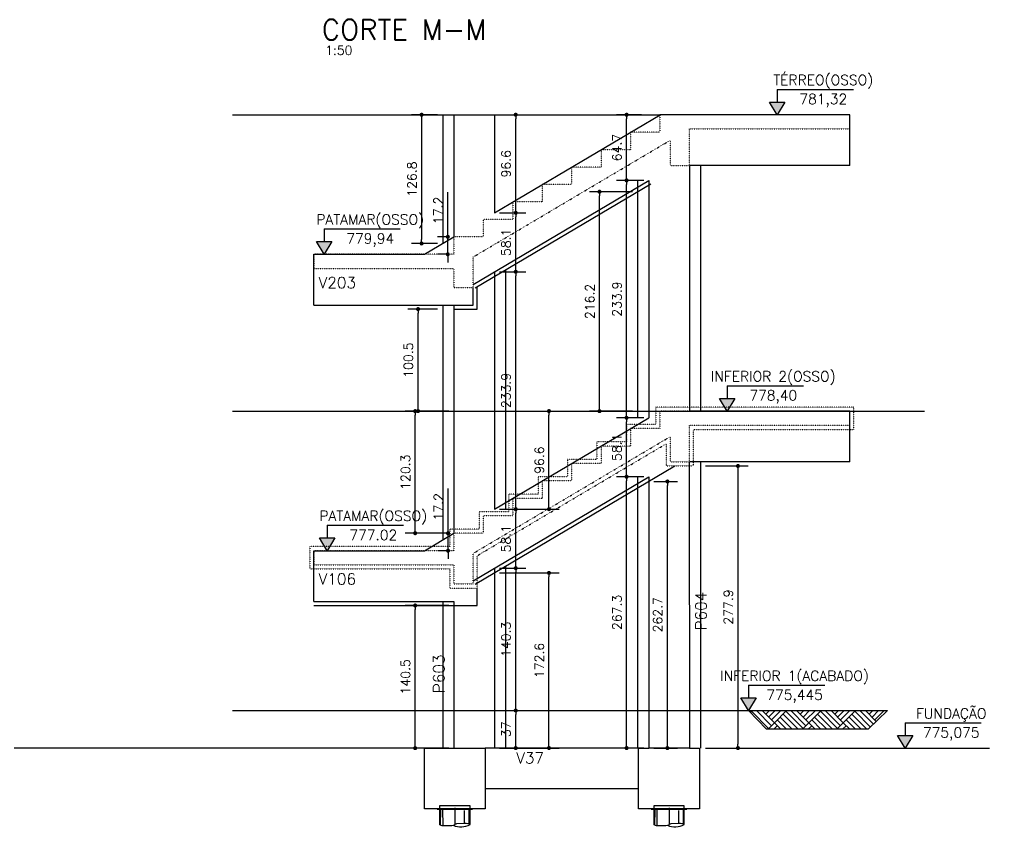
# Model space of a CAD drawing. Extents: x -856 to 20282, y 14720 to 28231.
# Drawn here: x 7751 to 8707, y 25903 to 26700 of the extents above; entities that cross this region are included whole.
import ezdxf
from ezdxf.enums import TextEntityAlignment as Align

# ---------------------------------------------------------------- set-up
doc = ezdxf.new("R2010")
doc.units = 0
doc.linetypes.add('ESTILO_TQS_0002', pattern=[0.4, 0.1, -0.3])
doc.layers.get('0').update_dxf_attribs({"linetype": 'CONTINUOUS'})
doc.layers.get('Defpoints').update_dxf_attribs({"linetype": 'CONTINUOUS'})
for name, color, linetype in [('00 - FELIPE', 2, 'CONTINUOUS'), ('COTA', 1, 'CONTINUOUS'), ('H6', 1, 'CONTINUOUS'), ('LINHA_FINA', 1, 'CONTINUOUS'), ('PENA_1', 1, 'CONTINUOUS'), ('PENA_2', 2, 'CONTINUOUS'), ('PENA_3', 3, 'CONTINUOUS'), ('T1', 2, 'CONTINUOUS'), ('T3', 4, 'CONTINUOUS'), ('TEXTO', 3, 'CONTINUOUS'), ('VIG-D', 2, 'CONTINUOUS'), ('VIGAT', 3, 'ESTILO_TQS_0002')]:
    doc.layers.add(name, color=color, linetype=linetype)
doc.styles.add('COTA', font='romans.shx')
doc.styles.get("Standard").update_dxf_attribs({"font": 'ROMANS.SHX'})
doc.styles.add('TEXTO', font='romans.shx', dxfattribs={"height": 10})
doc.styles.add('Texto1', font='romans.shx', dxfattribs={"height": 9})
doc.styles.add('Texto3', font='romans.shx', dxfattribs={"height": 20})
doc.dimstyles.new('forma', dxfattribs={"dimscale": 5, "dimtxt": 1.8, "dimasz": 0.8, "dimexe": 2, "dimexo": 1, "dimgap": 1, "dimtad": 1, "dimdec": 1, "dimzin": 9, "dimdsep": 46, "dimtxsty": 'COTA', "dimblk1": 'DOT', "dimblk2": 'DOT', "dimsah": 1, "dimcen": 0, "dimdle": 1, "dimclrd": 256, "dimclre": 256, "dimclrt": 2, "dimadec": 0, "dimazin": 0, "dimtfac": 1, "dimtdec": 0, "dimtmove": 0, "dimatfit": 3, "dimfxl": 1, "dimtolj": 1, "dimtzin": 0, "dimarcsym": 0})

# ---------------------------------------------------------------- blocks, each defined once
blk = doc.blocks.new('elevação_d')
at = {"layer": 'LINHA_FINA', "linetype": 'Continuous'}
blk.add_hatch(color=256, dxfattribs=at).paths.add_polyline_path([(0, 0), (1.5, 2.5), (-1.5, 2.5)])
at = {"layer": 'LINHA_FINA'}
for p, q in [((0, 5), (0, 2.5)), ((0, 5), (15, 5)), ((0, 0), (-1.5, 2.5)), ((-1.5, 2.5), (1.5, 2.5)), ((1.5, 2.5), (0, 0))]:
    blk.add_line(p, q, dxfattribs=at)
at = {"layer": 'TEXTO', "linetype": 'Continuous', "style": 'TEXTO'}
for p in [(9.07, 5.25), (9.07, 1.5)]:
    blk.add_attdef('XXXX.XX', text='', height=2, dxfattribs=at).set_placement(p, align=Align.BOTTOM_CENTER)
blk = doc.blocks.new('A$Cfeb4b014')
at = {"layer": 'PENA_1'}
for p, q in [((54.2, 34.3), (4.2, 34.3)), ((4.2, 34.3), (4.2, 29.1)), ((54.2, 29.1), (54.2, 34.3)), ((0, 29.3), (58.3, 29.3)), ((4.2, 29.1), (4.2, 3.7)), ((4.7, 3.5), (5.1, 28)), ((5.8, 3), (6.3, 28.4)), ((9.9, 2), (9.6, 28.2)), ((29.2, 31.4), (29.2, 3.7)), ((45.1, 5.4), (45.1, 26.7)), ((52.9, 4.3), (52.9, 28.4)), ((53.8, 3.9), (53.8, 29.6)), ((54.2, 3.7), (54.2, 29.1))]:
    blk.add_line(p, q, dxfattribs=at)
for points in [[(4.2, 3.7), (5.3, 3.2), (6.4, 2.8), (7.9, 2.4), (10.4, 2), (24, 2.1), (26.4, 2.6), (27.6, 3), (29.2, 3.7)], [(54.2, 3.7), (53.1, 4.3), (52, 4.7), (50.4, 5.1), (47.9, 5.5), (45.1, 5.4), (31.9, 4.9), (30.8, 4.5), (29.2, 3.7)]]:
    blk.add_lwpolyline(points, dxfattribs=at)
blk.add_arc((39.1, 32.1), 32.1, 246.6344, 297.9627, dxfattribs=at)
blk = doc.blocks.new('_Dot')
at = {"color": 0, "linetype": 'ByBlock', "lineweight": -2}
blk.add_line((-0.5, 0), (-1, 0), dxfattribs=at)
at = {"color": 0, "linetype": 'ByBlock', "const_width": 0.5}
blk.add_lwpolyline([(-0.25, 0, 1), (0.25, 0, 1)], format="xyb", close=True, dxfattribs=at)
blk = doc.blocks.new('*D741')
at = {"layer": 'COTA', "lineweight": -2, "transparency": 16777216}
for p, q in [((8366.41, 26248.91), (8339.55, 26248.91)), ((8349.55, 25985.59), (8349.55, 26244.91)), ((8366.41, 25981.59), (8339.55, 25981.59))]:
    blk.add_line(p, q, dxfattribs=at)
at = {"layer": 'Defpoints', "color": 0, "transparency": 16777216}
for p in [(8349.55, 26248.91), (8371.41, 26248.91), (8371.41, 25981.59)]:
    blk.add_point(p, dxfattribs=at)
at = {"layer": 'COTA', "lineweight": -2, "transparency": 16777216, "xscale": 4, "yscale": 4, "zscale": 4}
for p, rotation in [((8349.55, 26248.91), 90), ((8349.55, 25981.59), 270)]:
    blk.add_blockref('_Dot', p, dxfattribs=dict(at, rotation=rotation))
at = {"layer": 'COTA', "color": 2, "transparency": 16777216, "insert": (8340.05, 26115.25), "char_height": 9, "attachment_point": 5, "rotation": 90, "style": 'COTA'}
blk.add_mtext('\\A1;267.3 ', dxfattribs=at)
blk = doc.blocks.new('*D730')
at = {"layer": 'COTA', "lineweight": -2, "transparency": 16777216}
for p, q in [((8239.51, 26018.59), (8250.33, 26018.59)), ((8240.33, 25985.59), (8240.33, 26014.59)), ((8239.51, 25981.59), (8250.33, 25981.59))]:
    blk.add_line(p, q, dxfattribs=at)
at = {"layer": 'Defpoints', "color": 0, "transparency": 16777216}
for p in [(8234.51, 26018.59), (8240.33, 26018.59), (8234.51, 25981.59)]:
    blk.add_point(p, dxfattribs=at)
at = {"layer": 'COTA', "lineweight": -2, "transparency": 16777216, "xscale": 4, "yscale": 4, "zscale": 4}
for p, rotation in [((8240.33, 26018.59), 90), ((8240.33, 25981.59), 270)]:
    blk.add_blockref('_Dot', p, dxfattribs=dict(at, rotation=rotation))
at = {"layer": 'COTA', "color": 2, "transparency": 16777216, "insert": (8230.83, 26000.09), "char_height": 9, "attachment_point": 5, "rotation": 90, "style": 'COTA'}
blk.add_mtext('\\A1;37 ', dxfattribs=at)
blk = doc.blocks.new('*D731')
at = {"layer": 'COTA', "lineweight": -2, "transparency": 16777216}
for p, q in [((8224.39, 26158.86), (8250.33, 26158.86)), ((8240.33, 26022.59), (8240.33, 26154.86)), ((8239.51, 26018.59), (8250.33, 26018.59))]:
    blk.add_line(p, q, dxfattribs=at)
at = {"layer": 'Defpoints', "color": 0, "transparency": 16777216}
for p in [(8219.39, 26158.86), (8240.33, 26158.86), (8234.51, 26018.59)]:
    blk.add_point(p, dxfattribs=at)
at = {"layer": 'COTA', "lineweight": -2, "transparency": 16777216, "xscale": 4, "yscale": 4, "zscale": 4}
for p, rotation in [((8240.33, 26158.86), 90), ((8240.33, 26018.59), 270)]:
    blk.add_blockref('_Dot', p, dxfattribs=dict(at, rotation=rotation))
at = {"layer": 'COTA', "color": 2, "transparency": 16777216, "insert": (8230.83, 26088.72), "char_height": 9, "attachment_point": 5, "rotation": 90, "style": 'COTA'}
blk.add_mtext('\\A1;140.3 ', dxfattribs=at)
blk = doc.blocks.new('*D732')
at = {"layer": 'COTA', "lineweight": -2, "transparency": 16777216}
for p, q in [((8224.39, 26216.97), (8250.33, 26216.97)), ((8240.33, 26162.86), (8240.33, 26212.97)), ((8224.39, 26158.86), (8250.33, 26158.86))]:
    blk.add_line(p, q, dxfattribs=at)
at = {"layer": 'Defpoints', "color": 0, "transparency": 16777216}
for p in [(8219.39, 26216.97), (8240.33, 26216.97), (8219.39, 26158.86)]:
    blk.add_point(p, dxfattribs=at)
at = {"layer": 'COTA', "lineweight": -2, "transparency": 16777216, "xscale": 4, "yscale": 4, "zscale": 4}
for p, rotation in [((8240.33, 26216.97), 90), ((8240.33, 26158.86), 270)]:
    blk.add_blockref('_Dot', p, dxfattribs=dict(at, rotation=rotation))
at = {"layer": 'COTA', "color": 2, "transparency": 16777216, "insert": (8230.83, 26187.91), "char_height": 9, "attachment_point": 5, "rotation": 90, "style": 'COTA'}
blk.add_mtext('\\A1;58.1 ', dxfattribs=at)
blk = doc.blocks.new('*D733')
at = {"layer": 'COTA', "lineweight": -2, "transparency": 16777216}
for p, q in [((8224.39, 26450.86), (8250.33, 26450.86)), ((8240.33, 26220.97), (8240.33, 26446.86)), ((8224.39, 26216.97), (8250.33, 26216.97))]:
    blk.add_line(p, q, dxfattribs=at)
at = {"layer": 'Defpoints', "color": 0, "transparency": 16777216}
for p in [(8219.39, 26450.86), (8240.33, 26450.86), (8219.39, 26216.97)]:
    blk.add_point(p, dxfattribs=at)
at = {"layer": 'COTA', "lineweight": -2, "transparency": 16777216, "xscale": 4, "yscale": 4, "zscale": 4}
for p, rotation in [((8240.33, 26450.86), 90), ((8240.33, 26216.97), 270)]:
    blk.add_blockref('_Dot', p, dxfattribs=dict(at, rotation=rotation))
at = {"layer": 'COTA', "color": 2, "transparency": 16777216, "insert": (8230.83, 26333.91), "char_height": 9, "attachment_point": 5, "rotation": 90, "style": 'COTA'}
blk.add_mtext('\\A1;233.9 ', dxfattribs=at)
blk = doc.blocks.new('*D734')
at = {"layer": 'COTA', "lineweight": -2, "transparency": 16777216}
for p, q in [((8224.39, 26508.97), (8250.33, 26508.97)), ((8240.33, 26454.86), (8240.33, 26504.97)), ((8224.39, 26450.86), (8250.33, 26450.86))]:
    blk.add_line(p, q, dxfattribs=at)
at = {"layer": 'Defpoints', "color": 0, "transparency": 16777216}
for p in [(8219.39, 26508.97), (8240.33, 26508.97), (8219.39, 26450.86)]:
    blk.add_point(p, dxfattribs=at)
at = {"layer": 'COTA', "lineweight": -2, "transparency": 16777216, "xscale": 4, "yscale": 4, "zscale": 4}
for p, rotation in [((8240.33, 26508.97), 90), ((8240.33, 26450.86), 270)]:
    blk.add_blockref('_Dot', p, dxfattribs=dict(at, rotation=rotation))
at = {"layer": 'COTA', "color": 2, "transparency": 16777216, "insert": (8230.83, 26479.91), "char_height": 9, "attachment_point": 5, "rotation": 90, "style": 'COTA'}
blk.add_mtext('\\A1;58.1 ', dxfattribs=at)
blk = doc.blocks.new('*D735')
at = {"layer": 'COTA', "lineweight": -2, "transparency": 16777216}
for p, q in [((8234.73, 26605.59), (8250.33, 26605.59)), ((8240.33, 26512.97), (8240.33, 26601.59)), ((8224.39, 26508.97), (8250.33, 26508.97))]:
    blk.add_line(p, q, dxfattribs=at)
at = {"layer": 'Defpoints', "color": 0, "transparency": 16777216}
for p in [(8229.73, 26605.59), (8240.33, 26605.59), (8219.39, 26508.97)]:
    blk.add_point(p, dxfattribs=at)
at = {"layer": 'COTA', "lineweight": -2, "transparency": 16777216, "xscale": 4, "yscale": 4, "zscale": 4}
for p, rotation in [((8240.33, 26605.59), 90), ((8240.33, 26508.97), 270)]:
    blk.add_blockref('_Dot', p, dxfattribs=dict(at, rotation=rotation))
at = {"layer": 'COTA', "color": 2, "transparency": 16777216, "insert": (8230.83, 26557.28), "char_height": 9, "attachment_point": 5, "rotation": 90, "style": 'COTA'}
blk.add_mtext('\\A1;96.6 ', dxfattribs=at)
blk = doc.blocks.new('*D736')
at = {"layer": 'COTA', "lineweight": -2, "transparency": 16777216}
for p, q in [((8366.41, 26307.03), (8339.55, 26307.03)), ((8349.55, 26252.91), (8349.55, 26303.03)), ((8366.41, 26248.91), (8339.55, 26248.91))]:
    blk.add_line(p, q, dxfattribs=at)
at = {"layer": 'Defpoints', "color": 0, "transparency": 16777216}
for p in [(8349.55, 26307.03), (8371.41, 26307.03), (8371.41, 26248.91)]:
    blk.add_point(p, dxfattribs=at)
at = {"layer": 'COTA', "lineweight": -2, "transparency": 16777216, "xscale": 4, "yscale": 4, "zscale": 4}
for p, rotation in [((8349.55, 26307.03), 90), ((8349.55, 26248.91), 270)]:
    blk.add_blockref('_Dot', p, dxfattribs=dict(at, rotation=rotation))
at = {"layer": 'COTA', "color": 2, "transparency": 16777216, "insert": (8340.05, 26277.97), "char_height": 9, "attachment_point": 5, "rotation": 90, "style": 'COTA'}
blk.add_mtext('\\A1;58.1 ', dxfattribs=at)
blk = doc.blocks.new('*D737')
at = {"layer": 'COTA', "lineweight": -2, "transparency": 16777216}
for p, q in [((8366.41, 26540.91), (8339.55, 26540.91)), ((8349.55, 26311.03), (8349.55, 26536.91)), ((8366.41, 26307.03), (8339.55, 26307.03))]:
    blk.add_line(p, q, dxfattribs=at)
at = {"layer": 'Defpoints', "color": 0, "transparency": 16777216}
for p in [(8349.55, 26540.91), (8371.41, 26540.91), (8371.41, 26307.03)]:
    blk.add_point(p, dxfattribs=at)
at = {"layer": 'COTA', "lineweight": -2, "transparency": 16777216, "xscale": 4, "yscale": 4, "zscale": 4}
for p, rotation in [((8349.55, 26540.91), 90), ((8349.55, 26307.03), 270)]:
    blk.add_blockref('_Dot', p, dxfattribs=dict(at, rotation=rotation))
at = {"layer": 'COTA', "color": 2, "transparency": 16777216, "insert": (8340.05, 26423.97), "char_height": 9, "attachment_point": 5, "rotation": 90, "style": 'COTA'}
blk.add_mtext('\\A1;233.9 ', dxfattribs=at)
blk = doc.blocks.new('*D738')
at = {"layer": 'COTA', "lineweight": -2, "transparency": 16777216}
for p, q in [((8364.25, 26605.59), (8339.55, 26605.59)), ((8349.55, 26544.91), (8349.55, 26601.59)), ((8366.41, 26540.91), (8339.55, 26540.91))]:
    blk.add_line(p, q, dxfattribs=at)
at = {"layer": 'Defpoints', "color": 0, "transparency": 16777216}
for p in [(8349.55, 26605.59), (8369.25, 26605.59), (8371.41, 26540.91)]:
    blk.add_point(p, dxfattribs=at)
at = {"layer": 'COTA', "lineweight": -2, "transparency": 16777216, "xscale": 4, "yscale": 4, "zscale": 4}
for p, rotation in [((8349.55, 26605.59), 90), ((8349.55, 26540.91), 270)]:
    blk.add_blockref('_Dot', p, dxfattribs=dict(at, rotation=rotation))
at = {"layer": 'COTA', "color": 2, "transparency": 16777216, "insert": (8340.05, 26573.25), "char_height": 9, "attachment_point": 5, "rotation": 90, "style": 'COTA'}
blk.add_mtext('\\A1;64.7 ', dxfattribs=at)
blk = doc.blocks.new('*D739')
at = {"layer": 'COTA', "lineweight": -2, "transparency": 16777216}
for p, q in [((8173.68, 26197.27), (8173.68, 26237.42)), ((8174.39, 26193.27), (8163.68, 26193.27)), ((8173.68, 26176.09), (8173.68, 26193.27)), ((8174.39, 26176.09), (8163.68, 26176.09)), ((8173.68, 26172.09), (8173.68, 26168.09))]:
    blk.add_line(p, q, dxfattribs=at)
at = {"layer": 'Defpoints', "color": 0, "transparency": 16777216}
for p in [(8173.68, 26193.27), (8179.39, 26193.27), (8179.39, 26176.09)]:
    blk.add_point(p, dxfattribs=at)
at = {"layer": 'COTA', "lineweight": -2, "transparency": 16777216, "xscale": 4, "yscale": 4, "zscale": 4}
for p, rotation in [((8173.68, 26193.27), 270), ((8173.68, 26176.09), 90)]:
    blk.add_blockref('_Dot', p, dxfattribs=dict(at, rotation=rotation))
at = {"layer": 'COTA', "color": 2, "transparency": 16777216, "insert": (8164.18, 26219.35), "char_height": 9, "attachment_point": 5, "rotation": 90, "style": 'COTA'}
blk.add_mtext('\\A1;17.2 ', dxfattribs=at)
blk = doc.blocks.new('*D740')
at = {"layer": 'COTA', "lineweight": -2, "transparency": 16777216}
for p, q in [((8173.44, 26489.27), (8173.44, 26529.42)), ((8174.39, 26485.27), (8163.44, 26485.27)), ((8173.44, 26468.09), (8173.44, 26485.27)), ((8174.39, 26468.09), (8163.44, 26468.09)), ((8173.44, 26464.09), (8173.44, 26460.09))]:
    blk.add_line(p, q, dxfattribs=at)
at = {"layer": 'Defpoints', "color": 0, "transparency": 16777216}
for p in [(8173.44, 26485.27), (8179.39, 26485.27), (8179.39, 26468.09)]:
    blk.add_point(p, dxfattribs=at)
at = {"layer": 'COTA', "lineweight": -2, "transparency": 16777216, "xscale": 4, "yscale": 4, "zscale": 4}
for p, rotation in [((8173.44, 26485.27), 270), ((8173.44, 26468.09), 90)]:
    blk.add_blockref('_Dot', p, dxfattribs=dict(at, rotation=rotation))
at = {"layer": 'COTA', "color": 2, "transparency": 16777216, "insert": (8163.94, 26511.35), "char_height": 9, "attachment_point": 5, "rotation": 90, "style": 'COTA'}
blk.add_mtext('\\A1;17.2 ', dxfattribs=at)
blk = doc.blocks.new('*D751')
at = {"layer": '00 - FELIPE', "lineweight": -2, "transparency": 16777216}
for p, q in [((8174.39, 26122.09), (8131.28, 26122.09)), ((8141.28, 25985.59), (8141.28, 26118.09)), ((8174.39, 25981.59), (8131.28, 25981.59))]:
    blk.add_line(p, q, dxfattribs=at)
at = {"layer": 'Defpoints', "color": 0, "transparency": 16777216}
for p in [(8141.28, 26122.09), (8179.39, 26122.09), (8179.39, 25981.59)]:
    blk.add_point(p, dxfattribs=at)
at = {"layer": '00 - FELIPE', "lineweight": -2, "transparency": 16777216, "xscale": 4, "yscale": 4, "zscale": 4}
for p, rotation in [((8141.28, 26122.09), 90), ((8141.28, 25981.59), 270)]:
    blk.add_blockref('_Dot', p, dxfattribs=dict(at, rotation=rotation))
at = {"layer": '00 - FELIPE', "color": 2, "transparency": 16777216, "insert": (8131.78, 26051.84), "char_height": 9, "attachment_point": 5, "rotation": 90, "style": 'COTA'}
blk.add_mtext('\\A1;140.5 ', dxfattribs=at)
blk = doc.blocks.new('*D752')
at = {"layer": '00 - FELIPE', "lineweight": -2, "transparency": 16777216}
for p, q in [((8174.39, 26313.59), (8131.28, 26313.59)), ((8141.28, 26197.27), (8141.28, 26309.59)), ((8174.39, 26193.27), (8131.28, 26193.27))]:
    blk.add_line(p, q, dxfattribs=at)
at = {"layer": 'Defpoints', "color": 0, "transparency": 16777216}
for p in [(8141.28, 26313.59), (8179.39, 26313.59), (8179.39, 26193.27)]:
    blk.add_point(p, dxfattribs=at)
at = {"layer": '00 - FELIPE', "lineweight": -2, "transparency": 16777216, "xscale": 4, "yscale": 4, "zscale": 4}
for p, rotation in [((8141.28, 26313.59), 90), ((8141.28, 26193.27), 270)]:
    blk.add_blockref('_Dot', p, dxfattribs=dict(at, rotation=rotation))
at = {"layer": '00 - FELIPE', "color": 2, "transparency": 16777216, "insert": (8131.78, 26253.43), "char_height": 9, "attachment_point": 5, "rotation": 90, "style": 'COTA'}
blk.add_mtext('\\A1;120.3 ', dxfattribs=at)
blk = doc.blocks.new('*D753')
at = {"layer": '00 - FELIPE', "lineweight": -2, "transparency": 16777216}
for p, q in [((8224.39, 26154.21), (8283.09, 26154.21)), ((8273.09, 25985.59), (8273.09, 26150.21)), ((8224.39, 25981.59), (8283.09, 25981.59))]:
    blk.add_line(p, q, dxfattribs=at)
at = {"layer": 'Defpoints', "color": 0, "transparency": 16777216}
for p in [(8219.39, 26154.21), (8273.09, 26154.21), (8219.39, 25981.59)]:
    blk.add_point(p, dxfattribs=at)
at = {"layer": '00 - FELIPE', "lineweight": -2, "transparency": 16777216, "xscale": 4, "yscale": 4, "zscale": 4}
for p, rotation in [((8273.09, 26154.21), 90), ((8273.09, 25981.59), 270)]:
    blk.add_blockref('_Dot', p, dxfattribs=dict(at, rotation=rotation))
at = {"layer": '00 - FELIPE', "color": 2, "transparency": 16777216, "insert": (8263.59, 26067.9), "char_height": 9, "attachment_point": 5, "rotation": 90, "style": 'COTA'}
blk.add_mtext('\\A1;172.6 ', dxfattribs=at)
blk = doc.blocks.new('*D754')
at = {"layer": '00 - FELIPE', "lineweight": -2, "transparency": 16777216}
for p, q in [((8224.39, 26313.59), (8283.09, 26313.59)), ((8273.09, 26220.97), (8273.09, 26309.59)), ((8224.39, 26216.97), (8283.09, 26216.97))]:
    blk.add_line(p, q, dxfattribs=at)
at = {"layer": 'Defpoints', "color": 0, "transparency": 16777216}
for p in [(8219.39, 26313.59), (8273.09, 26313.59), (8219.39, 26216.97)]:
    blk.add_point(p, dxfattribs=at)
at = {"layer": '00 - FELIPE', "lineweight": -2, "transparency": 16777216, "xscale": 4, "yscale": 4, "zscale": 4}
for p, rotation in [((8273.09, 26313.59), 90), ((8273.09, 26216.97), 270)]:
    blk.add_blockref('_Dot', p, dxfattribs=dict(at, rotation=rotation))
at = {"layer": '00 - FELIPE', "color": 2, "transparency": 16777216, "insert": (8263.59, 26265.28), "char_height": 9, "attachment_point": 5, "rotation": 90, "style": 'COTA'}
blk.add_mtext('\\A1;96.6 ', dxfattribs=at)
blk = doc.blocks.new('*D755')
at = {"layer": '00 - FELIPE', "lineweight": -2, "transparency": 16777216}
for p, q in [((8376.41, 26244.27), (8399.73, 26244.27)), ((8389.73, 25985.59), (8389.73, 26240.27)), ((8376.41, 25981.59), (8399.73, 25981.59))]:
    blk.add_line(p, q, dxfattribs=at)
at = {"layer": 'Defpoints', "color": 0, "transparency": 16777216}
for p in [(8371.41, 26244.27), (8389.73, 26244.27), (8371.41, 25981.59)]:
    blk.add_point(p, dxfattribs=at)
at = {"layer": '00 - FELIPE', "lineweight": -2, "transparency": 16777216, "xscale": 4, "yscale": 4, "zscale": 4}
for p, rotation in [((8389.73, 26244.27), 90), ((8389.73, 25981.59), 270)]:
    blk.add_blockref('_Dot', p, dxfattribs=dict(at, rotation=rotation))
at = {"layer": '00 - FELIPE', "color": 2, "transparency": 16777216, "insert": (8380.23, 26112.93), "char_height": 9, "attachment_point": 5, "rotation": 90, "style": 'COTA'}
blk.add_mtext('\\A1;262.7 ', dxfattribs=at)
blk = doc.blocks.new('*D756')
at = {"layer": '00 - FELIPE', "lineweight": -2, "transparency": 16777216}
for p, q in [((8427.31, 26259.55), (8469.23, 26259.55)), ((8459.23, 26255.55), (8459.23, 25985.6)), ((8427.41, 25981.6), (8469.23, 25981.6))]:
    blk.add_line(p, q, dxfattribs=at)
at = {"layer": 'Defpoints', "color": 0, "transparency": 16777216}
for p in [(8422.31, 26259.55), (8422.41, 25981.6), (8459.23, 25981.6)]:
    blk.add_point(p, dxfattribs=at)
at = {"layer": '00 - FELIPE', "lineweight": -2, "transparency": 16777216, "xscale": 4, "yscale": 4, "zscale": 4}
for p, rotation in [((8459.23, 26259.55), 90), ((8459.23, 25981.6), 270)]:
    blk.add_blockref('_Dot', p, dxfattribs=dict(at, rotation=rotation))
at = {"layer": '00 - FELIPE', "color": 2, "transparency": 16777216, "insert": (8449.73, 26120.57), "char_height": 9, "attachment_point": 5, "rotation": 90, "style": 'COTA'}
blk.add_mtext('\\A1;277.9 ', dxfattribs=at)
blk = doc.blocks.new('*D843')
at = {"layer": '00 - FELIPE', "lineweight": -2, "transparency": 16777216}
for p, q in [((8163.39, 26414.09), (8134.13, 26414.09)), ((8144.13, 26317.59), (8144.13, 26410.09)), ((8163.39, 26313.59), (8134.13, 26313.59))]:
    blk.add_line(p, q, dxfattribs=at)
at = {"layer": 'Defpoints', "color": 0, "transparency": 16777216}
for p in [(8144.13, 26414.09), (8168.39, 26414.09), (8168.39, 26313.59)]:
    blk.add_point(p, dxfattribs=at)
at = {"layer": '00 - FELIPE', "lineweight": -2, "transparency": 16777216, "xscale": 4, "yscale": 4, "zscale": 4}
for p, rotation in [((8144.13, 26414.09), 90), ((8144.13, 26313.59), 270)]:
    blk.add_blockref('_Dot', p, dxfattribs=dict(at, rotation=rotation))
at = {"layer": '00 - FELIPE', "color": 2, "transparency": 16777216, "insert": (8134.63, 26363.84), "char_height": 9, "attachment_point": 5, "rotation": 90, "style": 'COTA'}
blk.add_mtext('\\A1;100.5 ', dxfattribs=at)
blk = doc.blocks.new('*D844')
at = {"layer": '00 - FELIPE', "lineweight": -2, "transparency": 16777216}
for p, q in [((8163.39, 26605.59), (8137.63, 26605.59)), ((8147.63, 26601.59), (8147.63, 26482.76)), ((8163.39, 26478.76), (8137.63, 26478.76))]:
    blk.add_line(p, q, dxfattribs=at)
at = {"layer": 'Defpoints', "color": 0, "transparency": 16777216}
for p in [(8168.39, 26605.59), (8147.63, 26478.76), (8168.39, 26478.76)]:
    blk.add_point(p, dxfattribs=at)
at = {"layer": '00 - FELIPE', "lineweight": -2, "transparency": 16777216, "xscale": 4, "yscale": 4, "zscale": 4}
for p, rotation in [((8147.63, 26605.59), 90), ((8147.63, 26478.76), 270)]:
    blk.add_blockref('_Dot', p, dxfattribs=dict(at, rotation=rotation))
at = {"layer": '00 - FELIPE', "color": 2, "transparency": 16777216, "insert": (8138.13, 26542.18), "char_height": 9, "attachment_point": 5, "rotation": 90, "style": 'COTA'}
blk.add_mtext('\\A1;126.8 ', dxfattribs=at)
blk = doc.blocks.new('*D845')
at = {"layer": '00 - FELIPE', "lineweight": -2, "transparency": 16777216}
for p, q in [((8355.41, 26529.75), (8312.87, 26529.75)), ((8322.87, 26317.59), (8322.87, 26525.75)), ((8355.41, 26313.59), (8312.87, 26313.59))]:
    blk.add_line(p, q, dxfattribs=at)
at = {"layer": 'Defpoints', "color": 0, "transparency": 16777216}
for p in [(8322.87, 26529.75), (8360.41, 26529.75), (8360.41, 26313.59)]:
    blk.add_point(p, dxfattribs=at)
at = {"layer": '00 - FELIPE', "lineweight": -2, "transparency": 16777216, "xscale": 4, "yscale": 4, "zscale": 4}
for p, rotation in [((8322.87, 26529.75), 90), ((8322.87, 26313.59), 270)]:
    blk.add_blockref('_Dot', p, dxfattribs=dict(at, rotation=rotation))
at = {"layer": '00 - FELIPE', "color": 2, "transparency": 16777216, "insert": (8313.37, 26421.67), "char_height": 9, "attachment_point": 5, "rotation": 90, "style": 'COTA'}
blk.add_mtext('\\A1;216.2 ', dxfattribs=at)

msp = doc.modelspace()

# ---------------------------------------------------------------- hatches: boundary and pattern name
at = {"layer": 'H6'}
h = msp.add_hatch(dxfattribs=at)
h.set_pattern_fill('AR-PARQ1', color=256, scale=2, angle=45, style=0)
h.set_pattern_definition([(135, (4303.41, -3335.613), (-33.941125, 0), [24, -24]), (135, (4306.24, -3332.785), (-33.941125, 0), [24, -24]), (135, (4309.067, -3329.956), (-33.941125, 0), [24, -24]), (135, (4311.896, -3327.128), (-33.941125, 0), [24, -24]), (135, (4314.724, -3324.3), (-33.941125, 0), [24, -24]), (135, (4317.553, -3321.47), (-33.941125, 0), [24, -24]), (135, (4320.38, -3318.643), (-33.941125, 0), [24, -24]), (45, (4286.44, -3318.643), (33.941125, 0), [24, -24]), (45, (4283.612, -3315.814), (33.941125, 0), [24, -24]), (45, (4280.783, -3312.986), (33.941125, 0), [24, -24]), (45, (4277.955, -3310.157), (33.941125, 0), [24, -24]), (45, (4275.126, -3307.33), (33.941125, 0), [24, -24]), (45, (4272.298, -3304.5), (33.941125, 0), [24, -24]), (45, (4269.47, -3301.672), (33.941125, 0), [24, -24])])
h.paths.add_polyline_path([(8469.71, 26018.59), (8606.51, 26018.59), (8587.59, 26000.21), (8487.26, 26000.21)])

# ---------------------------------------------------------------- linework, layer by layer
at = {"layer": '00 - FELIPE'}
for p, q in [((8202.39, 26414.09), (8202.39, 26436.14)), ((8198.39, 26418.09), (8198.39, 26435.27)), ((8179.39, 26418.09), (8198.39, 26418.09)), ((8179.39, 26414.09), (8202.39, 26414.09)), ((8202.39, 26122.09), (8202.39, 26139.27)), ((8150.39, 25981.59), (5031.88, 25981.59)), ((8411.41, 25981.59), (8371.41, 25981.59))]:
    msp.add_line(p, q, dxfattribs=at)
at = {"layer": 'PENA_1'}
for p, q in [((7961.22, 26605.59), (8382.39, 26605.53)), ((7961.22, 26313.59), (8643.01, 26313.59)), ((7961.22, 26018.59), (8600.58, 26018.59)), ((8466.39, 25981.59), (8707.15, 25981.59))]:
    msp.add_line(p, q, dxfattribs=at)
msp.add_lwpolyline([(8469.71, 26018.59), (8606.51, 26018.59), (8587.59, 26000.21), (8487.26, 26000.21)], close=True, dxfattribs=at)
at = {"layer": 'PENA_2'}
for points in [[(8200.39, 25981.59), (8210.39, 25981.59), (8210.39, 25921.59), (8150.39, 25921.59), (8150.39, 25981.59), (8200.39, 25981.59)], [(8411.41, 25981.59), (8421.41, 25981.59), (8421.41, 25921.59), (8361.41, 25921.59), (8361.41, 25981.59), (8371.41, 25981.59)]]:
    msp.add_lwpolyline(points, dxfattribs=at)
at = {"layer": 'PENA_3'}
for p, q in [((8168.39, 26605.59), (8168.39, 26478.76)), ((8179.39, 26605.59), (8179.39, 26485.27)), ((8219.39, 26605.59), (8219.39, 26508.97)), ((8219.39, 26508.97), (8382.49, 26605.59)), ((8569.4, 26605.59), (8382.39, 26605.53)), ((8569.4, 26555.59), (8569.4, 26605.59)), ((8569.4, 26555.59), (8411.39, 26555.54)), ((8411.41, 26555.59), (8411.41, 26313.59)), ((8422.41, 26555.59), (8422.41, 26313.59)), ((8198.39, 26438.41), (8371.41, 26540.91)), ((8360.41, 26540.91), (8360.41, 26307.03)), ((8371.41, 26540.91), (8371.41, 26307.03)), ((8200.43, 26434.97), (8373.45, 26537.47)), ((8150.39, 26468.09), (8179.39, 26485.27)), ((8041.37, 26418.09), (8041.37, 26468.09)), ((8041.37, 26468.09), (8150.39, 26468.09)), ((8219.39, 26450.86), (8219.39, 26216.97)), ((8230.39, 26452.72), (8230.39, 26216.97)), ((8041.37, 26418.09), (8179.39, 26418.09)), ((8168.39, 26418.09), (8168.39, 26186.76)), ((8179.39, 26418.09), (8179.39, 26193.27)), ((8569.4, 26313.59), (8411.41, 26313.59)), ((8569.4, 26263.59), (8569.4, 26313.59)), ((8219.39, 26216.97), (8371.41, 26307.03)), ((8200.43, 26142.97), (8397.19, 26259.54)), ((8411.3, 26263.54), (8411.41, 25981.59)), ((8569.4, 26263.59), (8411.39, 26263.54)), ((8422.3, 26263.54), (8422.41, 25981.6)), ((8198.39, 26146.41), (8371.41, 26248.91)), ((8360.41, 26248.91), (8360.41, 25981.59)), ((8371.41, 26248.91), (8371.41, 25981.59)), ((8150.39, 26176.09), (8179.39, 26193.27)), ((8041.37, 26126.09), (8041.37, 26176.09)), ((8041.37, 26176.09), (8150.39, 26176.09)), ((8219.39, 26158.86), (8219.39, 25981.59)), ((8230.39, 26160.72), (8230.39, 25981.59)), ((8041.37, 26126.09), (8179.39, 26126.09)), ((8041.37, 26122.09), (8202.39, 26122.09)), ((8168.39, 26126.09), (8168.39, 25981.59)), ((8179.39, 26126.09), (8179.39, 25981.59)), ((8361.41, 25981.59), (8210.39, 25981.59)), ((8361.41, 25941.59), (8210.39, 25941.59))]:
    msp.add_line(p, q, dxfattribs=at)
at = {"layer": 'VIGAT'}
for points in [[(8179.3, 26454.09), (8179.39, 26454.15), (8179.39, 26435.27), (8198.39, 26435.27), (8198.39, 26465.4), (8392.39, 26580.33), (8392.39, 26555.54), (8411.39, 26555.54), (8411.4, 26591.59), (8569.4, 26591.59), (8569.4, 26605.59), (8382.39, 26605.53), (8382.39, 26588.35), (8353.39, 26588.35), (8353.39, 26571.17), (8324.39, 26571.17), (8324.39, 26553.99), (8295.39, 26553.99), (8295.39, 26536.81), (8266.39, 26536.81), (8266.39, 26519.63), (8237.39, 26519.63), (8237.39, 26502.45), (8208.39, 26502.45), (8208.39, 26485.27), (8179.39, 26485.27), (8179.39, 26468.09), (8041.37, 26468.09), (8041.37, 26454.09)], [(8175.39, 26158.09), (8175.39, 26139.27), (8202.39, 26139.27), (8202.39, 26171.12), (8388.39, 26281.31), (8388.39, 26259.54), (8415.39, 26259.54), (8415.4, 26295.59), (8573.4, 26295.59), (8573.4, 26317.6), (8378.39, 26317.53), (8378.39, 26300.35), (8349.39, 26300.35), (8349.39, 26283.17), (8320.39, 26283.17), (8320.39, 26265.99), (8291.39, 26265.99), (8291.39, 26248.81), (8262.39, 26248.81), (8262.39, 26231.63), (8233.39, 26231.63), (8233.39, 26214.45), (8204.39, 26214.45), (8204.39, 26197.27), (8175.39, 26197.27), (8175.39, 26180.09), (8037.37, 26180.09), (8037.37, 26158.09)], [(8179.3, 26162.09), (8179.39, 26162.15), (8179.39, 26143.27), (8198.39, 26143.27), (8198.39, 26173.4), (8392.39, 26288.33), (8392.39, 26263.54), (8411.39, 26263.54), (8411.4, 26299.59), (8569.4, 26299.59), (8569.4, 26313.59), (8382.39, 26313.53), (8382.39, 26296.35), (8353.39, 26296.35), (8353.39, 26279.17), (8324.39, 26279.17), (8324.39, 26261.99), (8295.39, 26261.99), (8295.39, 26244.81), (8266.39, 26244.81), (8266.39, 26227.63), (8237.39, 26227.63), (8237.39, 26210.45), (8208.39, 26210.45), (8208.39, 26193.27), (8179.39, 26193.27), (8179.39, 26176.09), (8041.37, 26176.09), (8041.37, 26162.09)]]:
    msp.add_lwpolyline(points, close=True, dxfattribs=at)

# ---------------------------------------------------------------- block references
at = {"layer": 'PENA_1', "xscale": 0.6, "yscale": 0.6, "zscale": 0.6}
for p in [(8162.87, 25904), (8373.89, 25904)]:
    msp.add_blockref('A$Cfeb4b014', p, dxfattribs=at)
at = {"layer": 'VIGAT'}
ref = msp.add_blockref('elevação_d', (8497.95, 26605.59), dxfattribs=dict(at, xscale=5, yscale=5, zscale=5))
ref.add_attrib('XXXX.XX', 'TÉRREO(OSSO)', dxfattribs={"layer": 'TEXTO', "linetype": 'Continuous', "height": 10, "style": 'TEXTO'}).set_placement((8543.3, 26631.84), align=Align.BOTTOM_CENTER)
ref.add_attrib('XXXX.XX', '781,32', dxfattribs={"layer": 'TEXTO', "linetype": 'Continuous', "height": 10, "style": 'TEXTO'}).set_placement((8543.3, 26613.09), align=Align.BOTTOM_CENTER)
ref = msp.add_blockref('elevação_d', (8051.66, 26468.09), dxfattribs=dict(at, xscale=5, yscale=5, zscale=5))
ref.add_attrib('XXXX.XX', 'PATAMAR(OSSO)', dxfattribs={"layer": 'TEXTO', "linetype": 'Continuous', "height": 10, "style": 'TEXTO'}).set_placement((8097.01, 26494.34), align=Align.BOTTOM_CENTER)
ref.add_attrib('XXXX.XX', '779,94', dxfattribs={"layer": 'TEXTO', "linetype": 'Continuous', "height": 10, "style": 'TEXTO'}).set_placement((8097.01, 26475.59), align=Align.BOTTOM_CENTER)
ref = msp.add_blockref('elevação_d', (8448.72, 26313.59), dxfattribs=dict(at, xscale=5, yscale=5, zscale=5))
ref.add_attrib('XXXX.XX', 'INFERIOR 2(OSSO)', dxfattribs={"layer": 'TEXTO', "linetype": 'Continuous', "height": 10, "style": 'TEXTO'}).set_placement((8494.07, 26339.84), align=Align.BOTTOM_CENTER)
ref.add_attrib('XXXX.XX', '778,40', dxfattribs={"layer": 'TEXTO', "linetype": 'Continuous', "height": 10, "style": 'TEXTO'}).set_placement((8494.07, 26321.09), align=Align.BOTTOM_CENTER)
ref = msp.add_blockref('elevação_d', (8054.66, 26176.09), dxfattribs=dict(at, xscale=5, yscale=5, zscale=5))
ref.add_attrib('XXXX.XX', 'PATAMAR(OSSO)', dxfattribs={"layer": 'TEXTO', "linetype": 'Continuous', "height": 10, "style": 'TEXTO'}).set_placement((8100.01, 26202.34), align=Align.BOTTOM_CENTER)
ref.add_attrib('XXXX.XX', '777.02', dxfattribs={"layer": 'TEXTO', "linetype": 'Continuous', "height": 10, "style": 'TEXTO'}).set_placement((8100.01, 26183.59), align=Align.BOTTOM_CENTER)
ref = msp.add_blockref('elevação_d', (8469.68, 26018.59), dxfattribs=dict(at, xscale=5, yscale=5, zscale=5))
ref.add_attrib('XXXX.XX', 'INFERIOR 1(ACABADO)', dxfattribs={"layer": 'TEXTO', "linetype": 'Continuous', "height": 10, "style": 'TEXTO'}).set_placement((8515.04, 26044.84), align=Align.BOTTOM_CENTER)
ref.add_attrib('XXXX.XX', '775,445', dxfattribs={"layer": 'TEXTO', "linetype": 'Continuous', "height": 10, "style": 'TEXTO'}).set_placement((8515.04, 26026.09), align=Align.BOTTOM_CENTER)
ref = msp.add_blockref('elevação_d', (8623.99, 25981.46), dxfattribs=dict(at, xscale=5, yscale=5, zscale=5))
ref.add_attrib('XXXX.XX', 'FUNDAÇÃO', dxfattribs={"layer": 'TEXTO', "linetype": 'Continuous', "height": 10, "style": 'TEXTO'}).set_placement((8669.35, 26007.71), align=Align.BOTTOM_CENTER)
ref.add_attrib('XXXX.XX', '775,075', dxfattribs={"layer": 'TEXTO', "linetype": 'Continuous', "height": 10, "style": 'TEXTO'}).set_placement((8669.35, 25988.96), align=Align.BOTTOM_CENTER)

# ---------------------------------------------------------------- texts
at = {"layer": 'T1', "style": 'Texto1'}
msp.add_text('1:50', height=9, dxfattribs=at).set_placement((8052.52, 26664.62))
at = {"layer": 'T3', "style": 'Texto3'}
msp.add_text('CORTE M-M', height=20, dxfattribs=at).set_placement((8049.29, 26679.53))
at = {"layer": 'VIG-D', "linetype": 'Continuous'}
for s, p in [('V203', (8046.24, 26434.66)), ('V106', (8046.24, 26142.66)), ('V37', (8240.92, 25966.41))]:
    msp.add_text(s, height=11, dxfattribs=at).set_placement(p)
for s, p in [('P604', (8428.35, 26097.43)), ('P603', (8170.17, 26035.61))]:
    msp.add_text(s, height=11, rotation=90, dxfattribs=at).set_placement(p)

# ---------------------------------------------------------------- dimensions: what is measured, and where the dimension line sits
at = {"layer": '00 - FELIPE'}
for base, p1, p2, picture, middle in [((8147.63, 26478.76), (8168.39, 26605.59), (8168.39, 26478.76), '*D844', (8138.13, 26542.18)), ((8322.87, 26529.75), (8360.41, 26313.59), (8360.41, 26529.75), '*D845', (8313.37, 26421.67)), ((8144.13, 26414.09), (8168.39, 26313.59), (8168.39, 26414.09), '*D843', (8134.63, 26363.84)), ((8141.28, 26313.59), (8179.39, 26193.27), (8179.39, 26313.59), '*D752', (8131.78, 26253.43)), ((8273.09, 26313.59), (8219.39, 26216.97), (8219.39, 26313.59), '*D754', (8263.59, 26265.28)), ((8459.2282, 25981.5984), (8422.3057, 26259.5468), (8422.4072, 25981.5984), '*D756', (8449.7282, 26120.5726)), ((8389.73, 26244.27), (8371.41, 25981.59), (8371.41, 26244.27), '*D755', (8380.23, 26112.93)), ((8273.09, 26154.21), (8219.39, 25981.59), (8219.39, 26154.21), '*D753', (8263.59, 26067.9)), ((8141.28, 26122.09), (8179.39, 25981.59), (8179.39, 26122.09), '*D751', (8131.78, 26051.84))]:
    dim = msp.add_linear_dim(base=base, p1=p1, p2=p2, angle=90, dimstyle='forma', override={"dimpost": ' '}, dxfattribs=at)
    dim.commit()
    dim.dimension.update_dxf_attribs({"geometry": picture, "text_midpoint": middle})
at = {"layer": 'COTA'}
for base, p1, p2, override, picture, middle in [((8240.33, 26605.59), (8219.39, 26508.97), (8229.73, 26605.59), {"dimpost": ' ', "dimtmove": 1}, '*D735', (8230.83, 26557.28)), ((8349.55, 26605.59), (8371.41, 26540.91), (8369.25, 26605.59), {"dimpost": ' ', "dimtmove": 1}, '*D738', (8340.05, 26573.25)), ((8349.55, 26540.91), (8371.41, 26307.03), (8371.41, 26540.91), {"dimpost": ' ', "dimtmove": 1}, '*D737', (8340.05, 26423.97)), ((8173.44, 26485.27), (8179.39, 26468.09), (8179.39, 26485.27), {"dimpost": ' '}, '*D740', (8163.94, 26511.35)), ((8240.33, 26508.97), (8219.39, 26450.86), (8219.39, 26508.97), {"dimpost": ' ', "dimtmove": 1}, '*D734', (8230.83, 26479.91)), ((8240.33, 26450.86), (8219.39, 26216.97), (8219.39, 26450.86), {"dimpost": ' ', "dimtmove": 1}, '*D733', (8230.83, 26333.91)), ((8349.55, 26307.03), (8371.41, 26248.91), (8371.41, 26307.03), {"dimpost": ' ', "dimtmove": 1}, '*D736', (8340.05, 26277.97)), ((8349.55, 26248.91), (8371.41, 25981.59), (8371.41, 26248.91), {"dimpost": ' '}, '*D741', (8340.05, 26115.25)), ((8173.68, 26193.27), (8179.39, 26176.09), (8179.39, 26193.27), {"dimpost": ' '}, '*D739', (8164.18, 26219.35)), ((8240.33, 26216.97), (8219.39, 26158.86), (8219.39, 26216.97), {"dimpost": ' ', "dimtmove": 1}, '*D732', (8230.83, 26187.91)), ((8240.33, 26158.86), (8234.51, 26018.59), (8219.39, 26158.86), {"dimpost": ' ', "dimtmove": 1}, '*D731', (8230.83, 26088.72)), ((8240.33, 26018.59), (8234.51, 25981.59), (8234.51, 26018.59), {"dimpost": ' '}, '*D730', (8230.83, 26000.09))]:
    dim = msp.add_linear_dim(base=base, p1=p1, p2=p2, angle=90, dimstyle='forma', override=override, dxfattribs=at)
    dim.commit()
    dim.dimension.update_dxf_attribs({"geometry": picture, "text_midpoint": middle})

doc.saveas('drawing.dxf')
